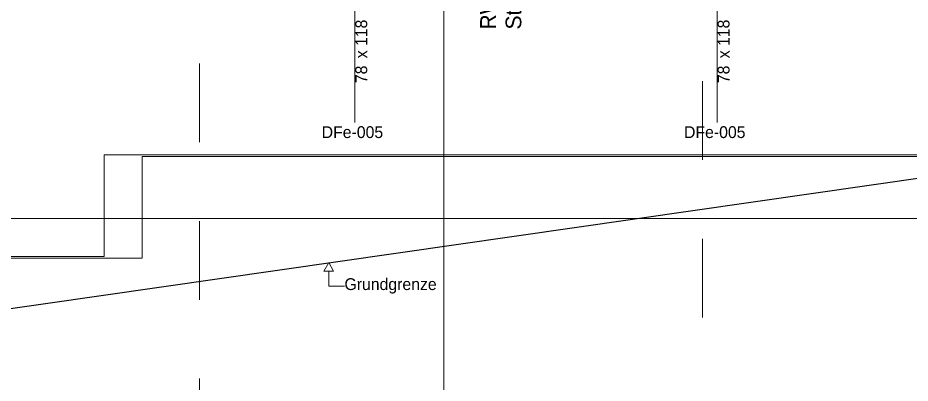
# Model space of a CAD drawing. Header units: metres. Extents: x -4 to 206, y -18 to 45.
# Drawn here: x 36.6 to 42.26, y -14.05 to -11.73 of the extents above; entities that cross this region are included whole.
import ezdxf

# ---------------------------------------------------------------- set-up
doc = ezdxf.new("R2010")
doc.units = ezdxf.units.M
doc.header["$MEASUREMENT"] = 0
doc.linetypes.add('Untersicht', pattern=[0.001, 0.0005, -0.0005])
for name, color, linetype in [('3._DD PP STG2_4_000 Achsraster', 7, 'Continuous'), ('3._DD PP STG2_4_210 Decke', 7, 'Continuous'), ('3._DD PP STG2_4_220 Bodenaufbau - Außen_ Gefälle', 7, 'Continuous'), ('3._DD PP STG2_4_325 Dachfenster', 7, 'Continuous'), ('3._DD PP STG2_4_844 Umriss 2D', 7, 'Continuous'), ('3._DD PP STG2_4_851 Marker Schnitt', 7, 'Continuous'), ('3._DD PP STG2_4_955 Polierplan Beschriftung', 7, 'Continuous'), ('3._DD PP STG2_4_Neubau_840 Baulinien', 7, 'Continuous'), ('3._DD PP STG2_4_Neubau_844 Umriss 2D', 7, 'Continuous')]:
    doc.layers.add(name, color=color, linetype=linetype)
doc.styles.add('ERSTELLTER_STIL_2', font='')
doc.styles.get('ERSTELLTER_STIL_2').set_extended_font_data('Eurostile')
doc.linetypes.add('Grenze Grundstück', pattern='A,0,[1,415_260415_PP_VA_1_6 3 St1.Shx,S=0.00031746,R=0,X=0,Y=0],-0.04,0', length=0.04)

msp = doc.modelspace()

# ---------------------------------------------------------------- linework, layer by layer
at = {"layer": '3._DD PP STG2_4_000 Achsraster', "color": 5, "linetype": 'Continuous', "lineweight": 0, "ltscale": 1000}
for p, q in [((39.3, 1.9963), (39.3, -16.0037)), ((31.8, -13.0037), (54.3, -13.0037))]:
    msp.add_line(p, q, dxfattribs=at)
at = {"layer": '3._DD PP STG2_4_210 Decke', "color": 7, "linetype": 'Continuous', "lineweight": 13, "ltscale": 1000, "true_color": 0xf4f4f4, "flags": 128}
msp.add_lwpolyline([(33.7568, -11.4636), (33.759, -13.2537), (37.385, -13.2537), (37.385, -12.6087), (42.5891, -12.6087), (42.885, -12.5662), (42.885, -11.7587), (48.205, -11.7587), (48.205, -11.1337), (51.7609, -11.1337), (51.7654, -10.0637), (45.765, -10.0637), (45.765, -10.9637), (42.915, -10.9637), (42.915, -11.4636)], close=True, dxfattribs=at)
at = {"layer": '3._DD PP STG2_4_220 Bodenaufbau - Außen_ Gefälle', "color": 7, "linetype": 'Continuous', "lineweight": 13, "ltscale": 1000, "true_color": 0xf4f4f4, "flags": 128}
msp.add_lwpolyline([(33.759, -13.2437), (37.145, -13.2437), (37.145, -12.5987), (39.935, -12.5987), (42.389, -12.5987), (42.875, -12.5289), (42.875, -11.7487), (45.815, -11.7487), (48.195, -11.7487), (48.195, -11.1237), (51.7609, -11.1237), (51.7654, -10.0637), (45.765, -10.0637), (45.765, -10.9637), (42.915, -10.9637), (42.915, -11.4636), (33.7568, -11.4636)], close=True, dxfattribs=at)
at = {"layer": '3._DD PP STG2_4_325 Dachfenster', "color": 7, "linetype": 'Continuous', "lineweight": 13, "ltscale": 1000}
for p, q in [((38.735, -12.394), (38.735, -10.322)), ((41.035, -12.394), (41.035, -10.322))]:
    msp.add_line(p, q, dxfattribs=at)
at = {"layer": '3._DD PP STG2_4_851 Marker Schnitt', "color": 7, "linetype": 'Untersicht', "lineweight": 13, "ltscale": 1000}
for p, q in [((37.75, -0.0187), (37.75, -15.6487)), ((40.943, -9.1314), (40.943, -15.6487))]:
    msp.add_line(p, q, dxfattribs=at)
at = {"layer": '3._DD PP STG2_4_Neubau_840 Baulinien', "color": 76, "linetype": 'Continuous', "lineweight": 13, "ltscale": 1000, "true_color": 0x3f7f02, "flags": 128}
msp.add_lwpolyline([(52.214, 1.9963), (52.2035, 0.426), (52.1486, -11.3318), (33.3665, -14.0306), (33.3591, 1.9963)], dxfattribs=at)
at = {"layer": '3._DD PP STG2_4_Neubau_840 Baulinien', "color": 1, "linetype": 'Grenze Grundstück', "lineweight": 25, "ltscale": 1000, "true_color": 0xfb0106, "flags": 128}
msp.add_lwpolyline([(29.5275, -17.9951), (33.4189, -17.4224), (33.3665, -14.0306), (52.1486, -11.3318), (57.2775, -10.5132)], dxfattribs=at)
at = {"layer": '3._DD PP STG2_4_Neubau_844 Umriss 2D', "color": 76, "linetype": 'Continuous', "lineweight": 13, "ltscale": 1000, "true_color": 0x3f7f02}
for p, q in [((38.5695, -13.2822), (38.5382, -13.3363)), ((38.5695, -13.2822), (38.6007, -13.3363)), ((38.6007, -13.3363), (38.5382, -13.3363)), ((38.5695, -13.3363), (38.5695, -13.4322)), ((38.5695, -13.4322), (38.6695, -13.4322))]:
    msp.add_line(p, q, dxfattribs=at)

# ---------------------------------------------------------------- texts
at = {"layer": '3._DD PP STG2_4_325 Dachfenster', "color": 7, "linetype": 'Continuous', "lineweight": 13, "char_height": 0.075, "attachment_point": 7, "rotation": 90, "style": 'ERSTELLTER_STIL_2'}
for insert in [(38.8358, -12.1438), (41.1358, -12.1438)]:
    msp.add_mtext('\\A1;{\\pql;\\pt0;\\fEurostile|b0|i0|c0|p0;\\W1.000000;78\\fEurostile|b0|i0|c0|p0;\\W1.000000;\\A1{\\H.66x;\\S^  ;}\\fEurostile|b0|i0|c0|p0;\\W1.000000; x 118\\fEurostile|b0|i0|c0|p0;\\W1.000000;\\A1{\\H.66x;\\S^  ;}}', dxfattribs=dict(at, insert=insert))
at = {"layer": '3._DD PP STG2_4_325 Dachfenster', "color": 7, "linetype": 'Continuous', "lineweight": 13, "char_height": 0.075, "attachment_point": 7, "style": 'ERSTELLTER_STIL_2'}
for insert in [(38.525, -12.4932), (40.825, -12.4932)]:
    msp.add_mtext('\\A1;{\\pql;\\pt0;\\fEurostile|b0|i0|c0|p0;\\W1.000000;DFe-005\\fEurostile|b0|i0|c0|p0;\\W1.000000;\\fEurostile|b0|i0|c0|p0;\\W1.000000;\\fEurostile|b0|i0|c0|p0;\\W1.000000;}', dxfattribs=dict(at, insert=insert))
at = {"layer": '3._DD PP STG2_4_844 Umriss 2D', "color": 76, "linetype": 'Continuous', "lineweight": 13, "true_color": 0x3f7f02, "insert": (38.6695, -13.4306), "char_height": 0.075, "attachment_point": 4, "style": 'ERSTELLTER_STIL_2'}
msp.add_mtext('\\A1;{\\pql;\\fEurostile|b0|i0|c0|p0;\\W1.000000;Grundgrenze}', dxfattribs=at)
at = {"layer": '3._DD PP STG2_4_955 Polierplan Beschriftung', "color": 7, "linetype": 'Continuous', "lineweight": 13, "insert": (39.8225, -11.8034), "char_height": 0.1, "width": 1.180716, "attachment_point": 7, "rotation": 90, "line_spacing_factor": 0.968614, "style": 'ERSTELLTER_STIL_2'}
msp.add_mtext('\\A1;{\\pql;\\fEurostile|b0|i0|c0|p0;\\W1.000000;RW zw. höheren Stehfalzen geleitet}', dxfattribs=at)

doc.saveas('drawing.dxf')
